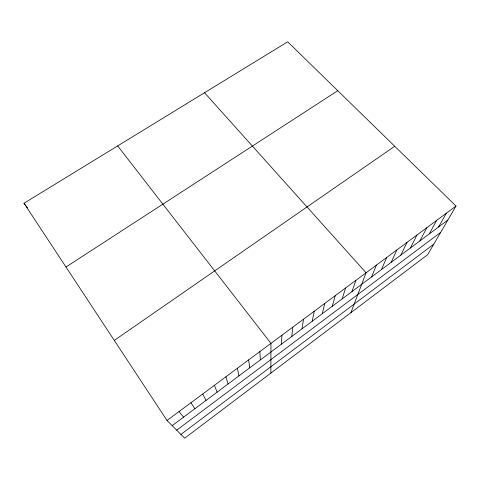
<?xml version="1.0" encoding="UTF-8"?>
<svg xmlns="http://www.w3.org/2000/svg" width="480" height="480" viewBox="0 0 480 480"><rect width="100%" height="100%" fill="white"/><g stroke="black" fill="none" stroke-linecap="round" stroke-linejoin="round"><path stroke-width="0.72" d="M270.876 373.104L270.948 343.362L117.654 145.908M281.388 344.214L281.934 335.214M291.75 336.48L292.806 327.144M302.016 328.824L303.576 319.152M312.192 321.234L314.244 311.238M322.272 313.716L324.81 303.396M332.262 306.27L335.274 295.632M342.156 298.884L345.636 287.946M351.966 291.57L355.902 280.326M350.922 312.654L366.072 272.784L204.528 92.724M371.61 276.918L376.452 265.08M381.444 269.586L386.73 257.454M391.188 262.32L396.906 249.9M400.842 255.12L406.992 242.418M410.412 247.98L416.976 235.008M419.892 240.912L426.87 227.67M429.288 233.904L436.674 220.398M438.6 226.956L446.382 213.192M456 206.052L427.632 254.718L184.692 438.192L167.022 420.48L24 203.25L287.688 41.808L456 206.052L167.022 420.48M180.93 434.424L433.77 244.194M176.7 430.182L440.616 232.452M172.188 425.658L447.828 220.074M114.3 340.398L394.716 146.25M65.982 267.012L337.776 90.684M179.04 411.558L183.588 417.156M24 203.25L27.642 207.99M190.938 402.732L194.874 408.738M202.716 393.99L206.052 400.398M214.374 385.338L217.122 392.142M225.918 376.776L228.09 383.964M237.342 368.298L238.95 375.864M248.658 359.904L249.714 367.836M259.854 351.594L260.37 359.886"/></g></svg>
